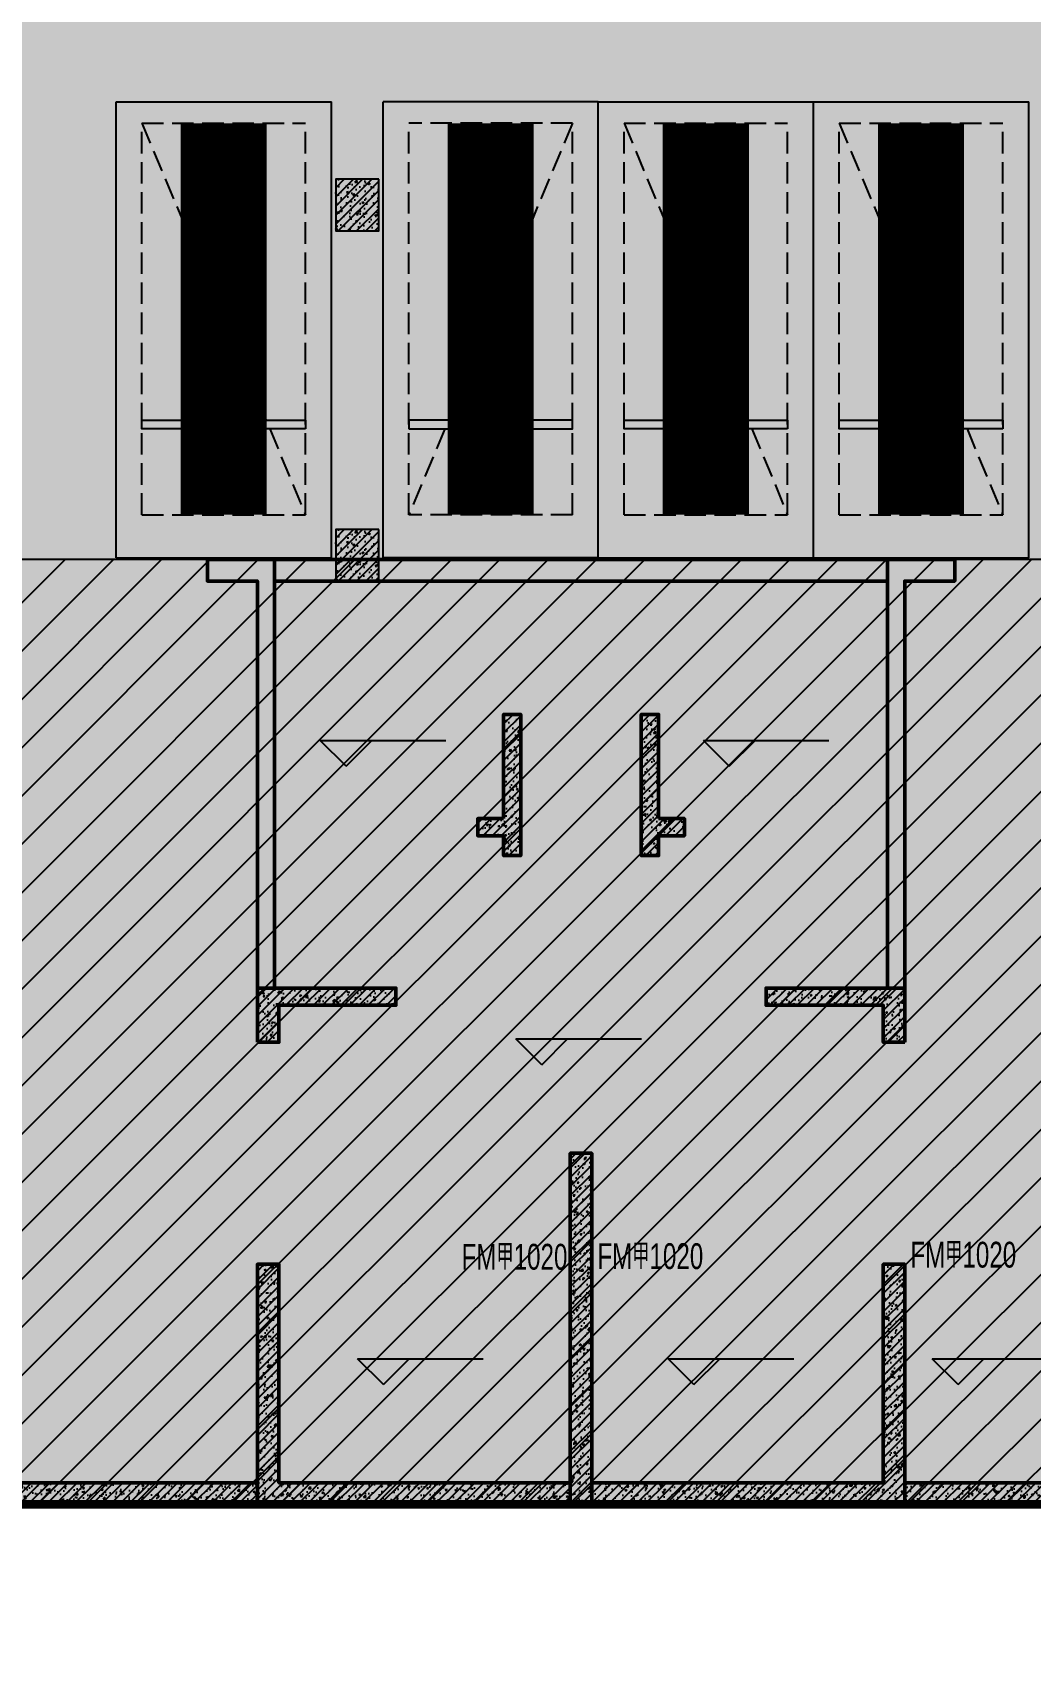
# Model space of a CAD drawing. Extents: x -1338203 to 1886333, y -530034 to 1031844.
# Drawn here: x 765784 to 777378, y 63992 to 82854 of the extents above; entities that cross this region are included whole.
import ezdxf
from ezdxf.enums import TextEntityAlignment as Align

# ---------------------------------------------------------------- set-up
doc = ezdxf.new("R2010")
doc.units = 0
doc.header["$LTSCALE"] = 1000
doc.header["$MEASUREMENT"] = 0
doc.linetypes.add('A-001-平面B2$0$__DASH', pattern=[0.35, 0.25, -0.1])
for name, color, linetype in [('A-08-平面B1$0$0A-A-SYMB-DOOR', 135, 'Continuous'), ('A-08-平面B1$0$0A-A-SYMB-ELEV', 150, 'Continuous'), ('A-08-平面B1$0$0A-E-EVTR', 2, 'Continuous'), ('A-08-平面B1$0$0A-E-STRS', 2, 'Continuous'), ('A-08-平面B1$0$0A-O-HOLE', 52, 'Continuous'), ('A-08-平面B1$0$A01-125-交通核文字编号B2$0$0A-A-SYMB-ELEV', 150, 'Continuous'), ('p-a-regular', 5, 'Continuous'), ('S-08-墙柱B1_1$0$0S-CW-HATCH', 251, 'Continuous'), ('S-08-墙柱B1_1$0$0S-CW-HATCH-UP', 251, 'Continuous'), ('S001地下一墙柱$0$S001地下一墙柱$0$0S-CC-LINE', 52, 'Continuous'), ('S001地下一墙柱$0$S001地下一墙柱$0$0S-CW-HATCH', 251, 'Continuous'), ('S001地下一墙柱$0$S001地下一墙柱$0$0S-CW-HATCH-UP', 251, 'Continuous')]:
    doc.layers.add(name, color=color, linetype=linetype)
doc.layers.add('A-08-平面B1$0$A01-125-交通核文字编号B2$0$AAD-A-MARK', color=6, linetype='Continuous', plot=False)
doc.layers.add('A-08-平面B1$0$AAD-A-MARK', color=6, linetype='Continuous', plot=False)
doc.layers.add('p-a-regular-narrow', color=7, linetype='Continuous', true_color=0x9600ff)
doc.layers.add('p-h-walkable', color=7, linetype='Continuous', lineweight=70, true_color=0xf0f0f0)
doc.layers.add('S-08-墙柱B1_1$0$0S-CW-LINE', color=7, linetype='Continuous', lineweight=50)
doc.styles.add('A-08-平面B1$0$AAD-TXT', font='aad-txt.shx', dxfattribs={"width": 0.7, "bigfont": 'aad-hztxt.shx'})
pattern_1 = [(45, (761506.6, 68039.074), (-53.033, 53.033), []), (50, (761506.6, 68039.07), (215.178, -18.8256), [22.5, -247.5]), (355, (761506.6, 68039.07), (-41.6254, 225.6576), [18, -198]), (100.4514, (761524.53, 68037.5), (173.5528, 206.8319), [19.122, -210.3426]), (46.1842, (761506.6, 68099.07), (320.1723, -49.6557), [33.75, -371.25]), (96.6356, (761533.28, 68094.94), (280.399, 292.2354), [28.683, -315.514]), (351.1842, (761506.6, 68099.07), (280.3986, 292.2356), [27, -297]), (21, (761536.6, 68084.07), (179.0721, -120.7857), [22.5, -247.5]), (326, (761536.6, 68084.07), (72.9946, 217.545), [18, -198]), (71.4514, (761551.52, 68074), (252.0668, 96.7591), [19.122, -210.3426]), (37.5, (761506.6, 68039.07), (3.64796, 99.86816), [0, -195.6, 0, -201, 0, -198.75]), (7.5, (761506.6, 68039.07), (78.92086, 118.3235), [0, -114.6, 0, -191.1, 0, -75.75]), (327.5, (761439.7, 68039.07), (160.14673, -6.76646), [0, -75, 0, -234, 0, -310.5]), (317.5, (761409.7, 68039.07), (174.9559, 30.0315), [0, -97.5, 0, -155.4, 0, -220.5])]
pattern_2 = [(45, (-3496387.304, 704407.91), (-53.0330086, 53.0330086), []), (50, (-3496387.3, 704407.9), (215.178055, -18.8256405), [22.5, -247.5]), (355, (-3496387.3, 704407.9), (-41.6254, 225.65764), [18, -198]), (100.4514, (-3496369.37, 704406.34), (173.552815, 206.831863), [19.122057, -210.342634]), (46.1842, (-3496387.3, 704467.9), (320.172315, -49.655704), [33.75, -371.25]), (96.6356, (-3496360.62, 704463.77), (280.398812, 292.235361), [28.683086, -315.5139]), (351.1842, (-3496387.3, 704467.9), (280.398584, 292.23558), [27, -297]), (21, (-3496357.3, 704452.9), (179.0721156, -120.785667), [22.5, -247.5]), (326, (-3496357.3, 704452.9), (72.9946, 217.545014), [18, -198]), (71.4514, (-3496342.38, 704442.84), (252.066789, 96.759149), [19.122057, -210.342634]), (37.5, (-3496387.304, 704407.91), (3.6479566, 99.8681561), [0, -195.6, 0, -201, 0, -198.75]), (7.5, (-3496387.3, 704407.91), (78.9208612, 118.3235136), [0, -114.6, 0, -191.1, 0, -75.75]), (327.5, (-3496454.204, 704407.91), (160.1467309, -6.7664615), [0, -75, 0, -234, 0, -310.5]), (317.5, (-3496484.2, 704407.91), (174.955851, 30.0314947), [0, -97.5, 0, -155.4, 0, -220.5])]

# ---------------------------------------------------------------- blocks, each defined once
blk = doc.blocks.new('A-08-平面B1$0$A$C725c848c')
at = {"layer": 'A-08-平面B1$0$A01-125-交通核文字编号B2$0$0A-A-SYMB-ELEV'}
for p, q in [((-495, 3474), (-795, 3774)), ((-795, 3774), (664, 3774)), ((-495, 3474), (-195, 3774)), ((22095, 3774), (20636, 3774)), ((21795, 3474), (21495, 3774)), ((21795, 3474), (22095, 3774))]:
    blk.add_line(p, q, dxfattribs=at)
at = {"layer": 'A-08-平面B1$0$A01-125-交通核文字编号B2$0$AAD-A-MARK'}
for p, q in [((0, 0), (0, 200)), ((21300, 0), (21300, 200)), ((0, 0), (200, 0)), ((21300, 0), (21100, 0))]:
    blk.add_line(p, q, dxfattribs=at)
for centre in [(0, 0), (21300, 0)]:
    blk.add_circle(centre, 100, dxfattribs=at)
blk = doc.blocks.new('A-08-平面B1$0$zsdg')
at = {"layer": 'A-08-平面B1$0$0A-E-STRS'}
for p, q in [((460, 8364), (460, 8960)), ((1143, 8648), (1710, 8884)), ((1710, 8884), (1710, 8960)), ((1156, 8546), (1710, 8776)), ((1528, 8700), (1710, 8700)), ((1710, 7400), (1710, 8776)), ((460, 8364), (995, 8587)), ((1009, 8484), (985, 8661)), ((985, 8661), (1167, 8463)), ((1167, 8463), (1143, 8648)), ((460, 8256), (1009, 8484)), ((903, 8440), (1710, 8440)), ((460, 7400), (460, 8256)), ((520, 8180), (1710, 8180)), ((460, 7950), (460, 6910)), ((520, 7920), (1710, 7920)), ((520, 7660), (1710, 7660)), ((520, 7400), (1710, 7400))]:
    blk.add_line(p, q, dxfattribs=at)
at = {"layer": 'A-08-平面B1$0$0A-E-STRS', "flags": 128}
for points in [[(520, 9250), (1710, 9250)], [(520, 8990), (1710, 8990)], [(520, 8730), (1339, 8730)], [(520, 8470), (714, 8470)]]:
    blk.add_lwpolyline(points, dxfattribs=at)
blk = doc.blocks.new('A-08-平面B1$0$xx')
at = {"layer": 'A-08-平面B1$0$0A-E-EVTR'}
for p, q in [((1798, 2385), (498, 2385)), ((498, 2385), (498, 285)), ((1798, 285), (498, 2385)), ((1798, 2385), (498, 285)), ((1798, 285), (1798, 2385)), ((381, 1791), (156, 1791)), ((156, 1791), (156, 711)), ((381, 711), (381, 1791)), ((156, 711), (381, 711)), ((498, 285), (1798, 285))]:
    blk.add_line(p, q, dxfattribs=at)
blk = doc.blocks.new('A-08-平面B1$0$A$Ca166e5b7')
at = {"flags": 128}
for points in [[(340, 7060), (280, 7060)], [(20960, 7060), (21020, 7060)]]:
    blk.add_lwpolyline(points, dxfattribs=at)
at = {"layer": 'A-08-平面B1$0$0A-O-HOLE', "flags": 128}
for points in [[(-1710, 5350), (-1593, 8294), (-1090, 8490)], [(23010, 5350), (22893, 8294), (22390, 8490)]]:
    blk.add_lwpolyline(points, dxfattribs=at)
at = {"layer": 'A-08-平面B1$0$AAD-A-MARK'}
for p, q in [((0, 0), (0, 200)), ((21300, 0), (21300, 200)), ((0, 0), (200, 0)), ((21300, 0), (21100, 0))]:
    blk.add_line(p, q, dxfattribs=at)
for centre in [(0, 0), (21300, 0)]:
    blk.add_circle(centre, 100, dxfattribs=at)
for name, p in [('A-08-平面B1$0$zsdg', (0, 0)), ('A-08-平面B1$0$xx', (-1060, 90))]:
    blk.add_blockref(name, p)
at = {"xscale": -1}
for name, p in [('A-08-平面B1$0$zsdg', (21300, 0)), ('A-08-平面B1$0$xx', (22360, 90))]:
    blk.add_blockref(name, p, dxfattribs=at)
blk = doc.blocks.new('A-08-平面B1')
at = {"layer": 'A-08-平面B1$0$0A-A-SYMB-ELEV'}
for p, q in [((7921, 6287), (7621, 6587)), ((7621, 6587), (9080, 6587)), ((7921, 6287), (8221, 6587)), ((12371, 6287), (12071, 6587)), ((12071, 6587), (13530, 6587)), ((12371, 6287), (12671, 6587)), ((10193, 2818), (9893, 3118)), ((9893, 3118), (11352, 3118)), ((10193, 2818), (10493, 3118)), ((8354, -898), (8054, -598)), ((8054, -598), (9512, -598)), ((8354, -898), (8654, -598)), ((11962, -898), (11662, -598)), ((11662, -598), (13120, -598)), ((11962, -898), (12262, -598)), ((15030, -898), (14730, -598)), ((14730, -598), (16188, -598)), ((15030, -898), (15330, -598))]:
    blk.add_line(p, q, dxfattribs=at)
for name in ['A-08-平面B1$0$A$Ca166e5b7', 'A-08-平面B1$0$A$C725c848c']:
    blk.add_blockref(name, (0, 0))
at = {"layer": 'A-08-平面B1$0$0A-A-SYMB-DOOR', "style": 'A-08-平面B1$0$AAD-TXT', "width": 0.7}
for p in [(14475, 611), (9262, 587), (10840, 594)]:
    blk.add_text('FM甲1020', height=300, dxfattribs=at).set_placement(p, align=Align.MIDDLE_LEFT)

msp = doc.modelspace()

# ---------------------------------------------------------------- hatches: boundary and pattern name
at = {"ltscale": 0.002}
h = msp.add_hatch(dxfattribs=at)
h.set_pattern_fill('ANSI31', color=8, scale=250)
h.set_pattern_definition([(45, (321361.53, 273455.2), (-280.633, 280.633), [])])
h.paths.add_polyline_path([(754416.6, 71729.1), (750756.6, 71729.1), (750756.6, 69175.8), (749856.6, 69175.8), (749856.6, 65749.1), (758346.6, 65749.1), (758346.6, 64749.1), (758196.6, 64749.1), (758196.6, 64349.1), (764816.6, 64349.1), (764816.6, 64749.1), (764666.6, 64749.1), (764666.6, 65749.1), (779646.6, 65749.1), (779646.6, 64749.1), (779496.6, 64749.1), (779496.6, 64349.1), (786116.6, 64349.1), (786116.6, 64749.1), (785966.6, 64749.1), (785966.6, 65749.1), (793556.6, 65749.1), (793556.6, 67299.1), (797926.6, 67299.1), (797926.6, 69749.1), (797926.6, 69749.1), (797926.6, 78849.1), (793306.6, 78849.1), (793306.6, 71729.1), (789896.6, 71729.1), (789896.6, 75939.1), (789896.6, 75939.1), (789896.6, 76729.1), (787896.6, 76729.1), (783966.6, 76729.1), (783966.9, 79199.1), (780846.9, 79199.1), (780846.6, 76729.1), (763466.6, 76729.1), (763466.6, 79199.1), (760346.6, 79199.1), (760346.6, 76729.1), (756416.6, 76729.1), (754416.6, 76729.1)])
at = {"layer": 'p-h-walkable', "ltscale": 0.002}
h = msp.add_hatch(color=256, dxfattribs=at)
h.dxf.hatch_style = 1
h.paths.add_polyline_path([(633826.6, 244460.7), (640276.6, 244575.6), (640576.6, 234544.8), (645576.7, 234544.6), (645576.7, 209278.9), (732355.9, 209029), (732355.1, 235229.9), (738506.7, 235229.9), (738506.6, 268838.9), (732734.3, 268838.9), (732734.3, 272898.9), (711963.1, 272898.9), (711963.1, 278984.7), (717256.7, 278984.7), (717256.7, 284049), (733571.6, 284135.6), (733996.6, 290449.1), (739216.6, 290449.1), (739766.6, 284299.1), (754626.6, 284299.1), (755296.6, 290449.1), (760516.6, 290449.1), (760816.6, 283049.1), (760816.3, 275879.2), (775122.6, 275879.2), (776006.6, 274138.9), (776006.6, 259429.1), (778716.6, 259429.1), (778716.6, 238849.1), (783416.6, 238849.1), (783416.6, 237229.1), (782066.6, 237229.1), (782066.6, 234429.1), (779546.6, 234429.1), (779546.6, 237129.1), (773916.6, 237129.1), (773916.6, 243229.1), (764306.6, 243225.6), (764306.6, 236639.1), (760766.6, 236639.1), (760766.6, 234429.1), (758246.6, 234429.1), (758246.6, 238649.1), (762116.6, 238649.1), (762116.6, 243225.6), (748656.6, 243225.6), (748756.3, 207529.1), (800106.6, 207528.9), (800206.7, 201639.7), (812908.2, 202239.1), (812576.6, 180449.3), (744206, 180449.3), (744206, 173439), (728556.7, 173439), (728556.6, 122289.1), (746356.6, 122289.1), (750916.6, 132325.6), (842896.6, 132325.6), (843211.6, 121345.6), (839116.6, 121345.6), (839116.6, 93449.1), (864906.6, 93449.1), (864906.6, 79694), (875856.6, 74929.1), (875856.6, 65749.1), (834560.6, 65749.1), (839142.9, 28436.3), (869465.5, 32160.2), (871163.4, 18334), (873704.3, 18646.1), (877328.9, 5540.2), (761876.2, -8638.5), (761133.2, 2082.3), (764950.9, 5291.5), (763253.1, 19116.3), (799242.7, 23536.1), (793807.6, 65749.1), (750756.6, 65749.1), (751556.6, 81645.6), (636016.6, 81645.6), (636016.6, 96345.6), (629416.6, 96345.6), (629416.6, 118203.2), (622306.6, 118203.2), (622286.6, 139083.2), (644406.6, 137003.2), (644406.6, 129968.2), (656656.6, 129968.2), (656406.6, 138083.2), (712156.6, 138083.2), (711856.6, 184449.1), (581811.6, 184349.1), (581826.6, 197199.1), (585876.6, 197449.1), (585976.6, 209279), (629226.6, 209578.9), (628926.8, 236145.4), (633826.6, 236145.6)])
at = {"layer": 'S-08-墙柱B1_1$0$0S-CW-HATCH'}
h = msp.add_hatch(color=256, dxfattribs=at)
h.dxf.hatch_style = 1
h.paths.add_polyline_path([(768596.6, 71749.1), (768596.6, 76729.1), (767816.6, 76729.1), (767816.6, 76479.1), (768396.6, 76479.1), (768396.6, 71749.1)])
h = msp.add_hatch(color=256, dxfattribs=at)
h.dxf.hatch_style = 1
h.paths.add_polyline_path([(768596.6, 76479.1), (775716.6, 76479.1), (775716.6, 76729.1), (768596.6, 76729.1)])
h = msp.add_hatch(color=256, dxfattribs=at)
h.dxf.hatch_style = 1
h.paths.add_polyline_path([(775916.6, 71749.1), (775916.6, 76479.1), (776496.6, 76479.1), (776496.6, 76729.1), (775716.6, 76729.1), (775716.6, 71749.1)])
h = msp.add_hatch(color=256, dxfattribs=at)
h.dxf.hatch_style = 1
h.paths.add_polyline_path([(771256.6, 73719.1), (771256.6, 74929.1), (771456.6, 74929.1), (771456.6, 73289.1), (771256.6, 73289.1), (771256.6, 73519.1), (770956.6, 73519.1), (770956.6, 73719.1)])
h = msp.add_hatch(color=256, dxfattribs=at)
h.dxf.hatch_style = 1
h.paths.add_polyline_path([(773056.6, 73719.1), (773056.6, 74929.1), (772856.6, 74929.1), (772856.6, 73289.1), (773056.6, 73289.1), (773056.6, 73519.1), (773356.6, 73519.1), (773356.6, 73719.1)])
h = msp.add_hatch(color=256, dxfattribs=at)
h.dxf.hatch_style = 1
h.paths.add_polyline_path([(768396.6, 71119.1), (768646.6, 71119.1), (768646.6, 71549.1), (770006.6, 71549.1), (770006.6, 71749.1), (768396.6, 71749.1)])
h = msp.add_hatch(color=256, dxfattribs=at)
h.dxf.hatch_style = 1
h.paths.add_polyline_path([(775916.6, 71119.1), (775666.6, 71119.1), (775666.6, 71549.1), (774306.6, 71549.1), (774306.6, 71749.1), (775916.6, 71749.1)])
h = msp.add_hatch(color=256, dxfattribs=at)
h.dxf.hatch_style = 1
h.paths.add_polyline_path([(772281.6, 65749.1), (772031.6, 65749.1), (772031.6, 69829.1), (772281.6, 69829.1)])
h = msp.add_hatch(color=256, dxfattribs=at)
h.dxf.hatch_style = 1
h.paths.add_polyline_path([(768396.6, 65749.1), (772031.6, 65749.1), (772031.6, 65999.1), (768646.6, 65999.1), (768646.6, 68539.1), (768396.6, 68539.1)])
h = msp.add_hatch(color=256, dxfattribs=at)
h.dxf.hatch_style = 1
h.paths.add_polyline_path([(775916.6, 65749.1), (772281.6, 65749.1), (772281.6, 65999.1), (775666.6, 65999.1), (775666.6, 68539.1), (775916.6, 68539.1)])
h = msp.add_hatch(color=256, dxfattribs=at)
h.dxf.hatch_style = 1
h.paths.add_polyline_path([(764416.6, 65749.1), (768396.6, 65749.1), (768396.6, 65999.1), (764666.6, 65999.1), (764666.6, 66679.1), (764416.6, 66679.1)])
h = msp.add_hatch(color=256, dxfattribs=at)
h.dxf.hatch_style = 1
h.paths.add_polyline_path([(779896.6, 65749.1), (775916.6, 65749.1), (775916.6, 65999.1), (779646.6, 65999.1), (779646.6, 66679.1), (779896.6, 66679.1)])
at = {"layer": 'S-08-墙柱B1_1$0$0S-CW-HATCH-UP'}
h = msp.add_hatch(dxfattribs=at)
h.set_pattern_fill('钢筋混凝土', color=256, scale=30)
h.set_pattern_definition(pattern_1)
h.paths.add_polyline_path([(768596.6, 71749.1), (768596.6, 76729.1), (767816.6, 76729.1), (767816.6, 76479.1), (768396.6, 76479.1), (768396.6, 71749.1)])
h = msp.add_hatch(dxfattribs=at)
h.set_pattern_fill('钢筋混凝土', color=256, scale=30)
h.set_pattern_definition([(45, (-3496387.304, 704407.91), (-53.0330086, 53.0330086), []), (50, (-3496387.3, 704407.9), (215.178055, -18.8256405), [22.5, -247.5]), (355, (-3496387.3, 704407.9), (-41.6254, 225.65764), [18, -198]), (100.4514, (-3496369.37, 704406.34), (173.552815, 206.831863), [19.122057, -210.342634]), (46.1842, (-3496387.3, 704467.9), (320.172315, -49.655704), [33.75, -371.25]), (96.6356, (-3496360.62, 704463.77), (280.398812, 292.235361), [28.683086, -315.5139]), (351.1842, (-3496387.3, 704467.9), (280.398584, 292.23558), [27, -297]), (21, (-3496357.3, 704452.9), (179.0721156, -120.785667), [22.5, -247.5]), (326, (-3496357.3, 704452.9), (72.9946, 217.545014), [18, -198]), (71.4514, (-3496342.38, 704442.84), (252.066789, 96.759149), [19.122057, -210.342634]), (37.5, (-3496387.304, 704407.91), (3.6479566, 99.8681561), [0, -195.6, 0, -201, 0, -198.75]), (7.5, (-3496387.3, 704407.91), (78.9208612, 118.3235136), [0, -114.6, 0, -191.1, 0, -75.75]), (327.5, (-3496454.204, 704407.91), (160.1467309, -6.7664615), [0, -75, 0, -234, 0, -310.5]), (317.5, (-3496484.2, 704407.91), (174.955851, 30.0314947), [0, -97.5, 0, -155.4, 0, -220.5])])
h.paths.add_polyline_path([(768596.6, 76479.1), (775716.6, 76479.1), (775716.6, 76729.1), (768596.6, 76729.1)])
h = msp.add_hatch(dxfattribs=at)
h.set_pattern_fill('钢筋混凝土', color=256, scale=30)
h.set_pattern_definition(pattern_1)
h.paths.add_polyline_path([(775916.6, 71749.1), (775916.6, 76479.1), (776496.6, 76479.1), (776496.6, 76729.1), (775716.6, 76729.1), (775716.6, 71749.1)])
h = msp.add_hatch(dxfattribs=at)
h.set_pattern_fill('钢筋混凝土', color=256, scale=30)
h.set_pattern_definition(pattern_1)
h.paths.add_polyline_path([(771256.6, 73719.1), (771256.6, 74929.1), (771456.6, 74929.1), (771456.6, 73289.1), (771256.6, 73289.1), (771256.6, 73519.1), (770956.6, 73519.1), (770956.6, 73719.1)])
h = msp.add_hatch(dxfattribs=at)
h.set_pattern_fill('钢筋混凝土', color=256, scale=30)
h.set_pattern_definition(pattern_1)
h.paths.add_polyline_path([(773056.6, 73719.1), (773056.6, 74929.1), (772856.6, 74929.1), (772856.6, 73289.1), (773056.6, 73289.1), (773056.6, 73519.1), (773356.6, 73519.1), (773356.6, 73719.1)])
h = msp.add_hatch(dxfattribs=at)
h.set_pattern_fill('钢筋混凝土', color=256, scale=30)
h.set_pattern_definition(pattern_1)
h.paths.add_polyline_path([(768396.6, 71119.1), (768646.6, 71119.1), (768646.6, 71549.1), (770006.6, 71549.1), (770006.6, 71749.1), (768396.6, 71749.1)])
h = msp.add_hatch(dxfattribs=at)
h.set_pattern_fill('钢筋混凝土', color=256, scale=30)
h.set_pattern_definition(pattern_1)
h.paths.add_polyline_path([(775916.6, 71119.1), (775666.6, 71119.1), (775666.6, 71549.1), (774306.6, 71549.1), (774306.6, 71749.1), (775916.6, 71749.1)])
h = msp.add_hatch(dxfattribs=at)
h.set_pattern_fill('钢筋混凝土', color=256, scale=30)
h.set_pattern_definition(pattern_1)
h.paths.add_polyline_path([(772281.6, 65749.1), (772031.6, 65749.1), (772031.6, 69829.1), (772281.6, 69829.1)])
h = msp.add_hatch(dxfattribs=at)
h.set_pattern_fill('钢筋混凝土', color=256, scale=30)
h.set_pattern_definition(pattern_1)
h.paths.add_polyline_path([(768396.6, 65749.1), (772031.6, 65749.1), (772031.6, 65999.1), (768646.6, 65999.1), (768646.6, 68539.1), (768396.6, 68539.1)])
h = msp.add_hatch(dxfattribs=at)
h.set_pattern_fill('钢筋混凝土', color=256, scale=30)
h.set_pattern_definition(pattern_1)
h.paths.add_polyline_path([(775916.6, 65749.1), (772281.6, 65749.1), (772281.6, 65999.1), (775666.6, 65999.1), (775666.6, 68539.1), (775916.6, 68539.1)])
h = msp.add_hatch(dxfattribs=at)
h.set_pattern_fill('钢筋混凝土', color=256, scale=30)
h.set_pattern_definition(pattern_2)
h.paths.add_polyline_path([(764416.6, 65749.1), (768396.6, 65749.1), (768396.6, 65999.1), (764666.6, 65999.1), (764666.6, 66679.1), (764416.6, 66679.1)])
h = msp.add_hatch(dxfattribs=at)
h.set_pattern_fill('钢筋混凝土', color=256, scale=30)
h.set_pattern_definition(pattern_2)
h.paths.add_polyline_path([(779896.6, 65749.1), (775916.6, 65749.1), (775916.6, 65999.1), (779646.6, 65999.1), (779646.6, 66679.1), (779896.6, 66679.1)])
at = {"layer": 'S001地下一墙柱$0$S001地下一墙柱$0$0S-CW-HATCH'}
h = msp.add_hatch(color=256, dxfattribs=at)
h.dxf.hatch_style = 1
h.paths.add_polyline_path([(769806.6, 81149.1), (769306.6, 81149.1), (769306.6, 80549.1), (769806.6, 80549.1)])
h = msp.add_hatch(color=256, dxfattribs=at)
h.dxf.hatch_style = 1
h.paths.add_polyline_path([(769806.6, 77079.1), (769306.6, 77079.1), (769306.6, 76479.1), (769806.6, 76479.1)])
at = {"layer": 'S001地下一墙柱$0$S001地下一墙柱$0$0S-CW-HATCH-UP'}
h = msp.add_hatch(dxfattribs=at)
h.set_pattern_fill('钢筋混凝土', color=256, scale=30)
h.set_pattern_definition([(45, (802117.34, 90100.8), (-53.03301, 53.03301), []), (50, (802117.34, 90100.8), (215.1781, -18.8256), [22.5, -247.5]), (355, (802117.34, 90100.8), (-41.6254, 225.6576), [18, -198]), (100.4514, (802135.27, 90099.23), (173.5528, 206.8319), [19.122, -210.3426]), (46.1842, (802117.34, 90160.8), (320.1723, -49.6557), [33.75, -371.25]), (96.6356, (802144.02, 90156.66), (280.3988, 292.2354), [28.683, -315.514]), (351.1842, (802117.34, 90160.8), (280.3986, 292.2356), [27, -297]), (21, (802147.34, 90145.8), (179.0721, -120.7857), [22.5, -247.5]), (326, (802147.34, 90145.8), (72.9946, 217.545), [18, -198]), (71.4514, (802162.26, 90135.74), (252.0668, 96.7591), [19.122, -210.3426]), (37.5, (802117.34, 90100.8), (3.64796, 99.86816), [0, -195.6, 0, -201, 0, -198.75]), (7.5, (802117.34, 90100.8), (78.92086, 118.3235), [0, -114.6, 0, -191.1, 0, -75.75]), (327.5, (802050.44, 90100.8), (160.14673, -6.76646), [0, -75, 0, -234, 0, -310.5]), (317.5, (802020.44, 90100.8), (174.95585, 30.0315), [0, -97.5, 0, -155.4, 0, -220.5])])
h.paths.add_polyline_path([(769806.6, 81149.1), (769306.6, 81149.1), (769306.6, 80549.1), (769806.6, 80549.1)])
h = msp.add_hatch(dxfattribs=at)
h.set_pattern_fill('钢筋混凝土', color=256, scale=30)
h.set_pattern_definition([(45, (802117.34, 86030.815), (-53.03301, 53.03301), []), (50, (802117.34, 86030.82), (215.1781, -18.8256), [22.5, -247.5]), (355, (802117.34, 86030.82), (-41.6254, 225.6576), [18, -198]), (100.4514, (802135.27, 86029.25), (173.5528, 206.8319), [19.122, -210.3426]), (46.1842, (802117.34, 86090.82), (320.1723, -49.6557), [33.75, -371.25]), (96.6356, (802144.02, 86086.68), (280.3988, 292.2354), [28.683, -315.514]), (351.1842, (802117.34, 86090.8), (280.3986, 292.2356), [27, -297]), (21, (802147.34, 86075.82), (179.0721, -120.7857), [22.5, -247.5]), (326, (802147.34, 86075.82), (72.9946, 217.545), [18, -198]), (71.4514, (802162.26, 86065.75), (252.0668, 96.7591), [19.122, -210.3426]), (37.5, (802117.34, 86030.815), (3.64796, 99.86816), [0, -195.6, 0, -201, 0, -198.75]), (7.5, (802117.34, 86030.82), (78.92086, 118.3235), [0, -114.6, 0, -191.1, 0, -75.75]), (327.5, (802050.44, 86030.815), (160.14673, -6.76646), [0, -75, 0, -234, 0, -310.5]), (317.5, (802020.44, 86030.82), (174.95585, 30.0315), [0, -97.5, 0, -155.4, 0, -220.5])])
h.paths.add_polyline_path([(769806.6, 77079.1), (769306.6, 77079.1), (769306.6, 76479.1), (769806.6, 76479.1)])

# ---------------------------------------------------------------- linework, layer by layer
for p, q in [((766756.5, 76749), (766756.5, 82049)), ((766756.5, 82049), (769256.5, 82049)), ((769256.5, 76749), (769256.5, 82049)), ((769857, 76749), (769857, 82049)), ((772357, 82049), (769857, 82049)), ((772356.5, 76749), (772356.5, 82049)), ((772356.5, 82049), (774856.5, 82049)), ((772357, 76749), (772357, 82049)), ((774856.5, 76749), (774856.5, 82049)), ((774856.5, 76749), (774856.5, 82049)), ((774856.5, 82049), (777356.5, 82049)), ((777356.5, 76749), (777356.5, 82049)), ((766756.5, 76749), (769256.5, 76749)), ((772357, 76749), (769857, 76749)), ((772356.5, 76749), (774856.5, 76749)), ((774856.5, 76749), (777356.5, 76749))]:
    msp.add_line(p, q)
at = {"linetype": 'A-001-平面B2$0$__DASH'}
for p, q in [((767056.5, 81799), (768956.5, 81799)), ((767056.5, 77249), (767056.5, 81799)), ((768956.5, 77249), (768956.5, 81799)), ((772057, 81799), (770157, 81799)), ((770157, 77249), (770157, 81799)), ((772057, 77249), (772057, 81799)), ((772656.5, 81799), (774556.5, 81799)), ((772656.5, 77249), (772656.5, 81799)), ((774556.5, 77249), (774556.5, 81799)), ((775156.5, 81799), (777056.5, 81799)), ((775156.5, 77249), (775156.5, 81799)), ((777056.5, 77249), (777056.5, 81799)), ((767056.5, 77249), (768956.5, 77249)), ((772057, 77249), (770157, 77249)), ((772656.5, 77249), (774556.5, 77249)), ((775156.5, 77249), (777056.5, 77249))]:
    msp.add_line(p, q, dxfattribs=at)
for points in [[(767056.5, 81799), (768956.5, 77249)], [(772057, 81799), (770157, 77249)], [(772656.5, 81799), (774556.5, 77249)], [(775156.5, 81799), (777056.5, 77249)]]:
    msp.add_lwpolyline(points, dxfattribs=at)
at = {"color": 3, "flags": 128}
for points in [[(780846.6, 76729.1), (763466.6, 76729.1), (763466.6, 79199.1), (760346.6, 79199.1), (760346.6, 76729.1), (756416.6, 76729.1), (756416.6, 76729.1), (754416.6, 76729.1), (754416.6, 71729.1)], [(749856.6, 65749.1), (758346.6, 65749.1), (758346.6, 64749.1), (758196.6, 64749.1), (758196.6, 64349.1), (764816.6, 64349.1), (764816.6, 64749.1), (764666.6, 64749.1), (764666.6, 65749.1), (779646.6, 65749.1)]]:
    msp.add_lwpolyline(points, dxfattribs=at)
for points in [[(768956.5, 78249), (767056.5, 78249), (767056.5, 78349), (768956.5, 78349)], [(770157, 78249), (772057, 78249), (772057, 78349), (770157, 78349)], [(774556.5, 78249), (772656.5, 78249), (772656.5, 78349), (774556.5, 78349)], [(777056.5, 78249), (775156.5, 78249), (775156.5, 78349), (777056.5, 78349)]]:
    msp.add_lwpolyline(points, close=True)
at = {"layer": 'p-a-regular', "ltscale": 0.002, "const_width": 1000}
for points in [[(768006.5, 77249), (768006.5, 81799)], [(771107, 77249), (771107, 81799)], [(776106.5, 77249), (776106.5, 81799)]]:
    msp.add_lwpolyline(points, dxfattribs=at)
at = {"layer": 'p-a-regular-narrow', "ltscale": 0.002, "const_width": 1000}
msp.add_lwpolyline([(773606.5, 77249), (773606.5, 81799)], dxfattribs=at)
at = {"layer": 'p-h-walkable', "ltscale": 0.002, "const_width": 100}
msp.add_lwpolyline([(877328.9, 5540.2), (761876.2, -8638.5), (761133.2, 2082.3), (764950.9, 5291.5), (763253.1, 19116.3), (799242.7, 23536.1), (793807.6, 65749.1), (750756.6, 65749.1), (751556.6, 81645.6), (636016.6, 81645.6), (636016.6, 96345.6), (629416.6, 96345.6), (629416.6, 118203.2), (622306.6, 118203.2), (622286.6, 139083.2), (644406.6, 137003.2), (644406.6, 129968.2), (656656.6, 129968.2), (656406.6, 138083.2), (712156.6, 138083.2), (711856.6, 184449.1)], dxfattribs=at)
at = {"layer": 'S-08-墙柱B1_1$0$0S-CW-LINE'}
for points in [[(768596.6, 71749.1), (768596.6, 76729.1), (767816.6, 76729.1), (767816.6, 76479.1), (768396.6, 76479.1), (768396.6, 71749.1)], [(768596.6, 76479.1), (775716.6, 76479.1), (775716.6, 76729.1), (768596.6, 76729.1)], [(775916.6, 71749.1), (775916.6, 76479.1), (776496.6, 76479.1), (776496.6, 76729.1), (775716.6, 76729.1), (775716.6, 71749.1)], [(771256.6, 73719.1), (771256.6, 74929.1), (771456.6, 74929.1), (771456.6, 73289.1), (771256.6, 73289.1), (771256.6, 73519.1), (770956.6, 73519.1), (770956.6, 73719.1)], [(773056.6, 73719.1), (773056.6, 74929.1), (772856.6, 74929.1), (772856.6, 73289.1), (773056.6, 73289.1), (773056.6, 73519.1), (773356.6, 73519.1), (773356.6, 73719.1)], [(768396.6, 71119.1), (768646.6, 71119.1), (768646.6, 71549.1), (770006.6, 71549.1), (770006.6, 71749.1), (768396.6, 71749.1)], [(775916.6, 71119.1), (775666.6, 71119.1), (775666.6, 71549.1), (774306.6, 71549.1), (774306.6, 71749.1), (775916.6, 71749.1)], [(772281.6, 65749.1), (772031.6, 65749.1), (772031.6, 69829.1), (772281.6, 69829.1)], [(768396.6, 65749.1), (772031.6, 65749.1), (772031.6, 65999.1), (768646.6, 65999.1), (768646.6, 68539.1), (768396.6, 68539.1)], [(775916.6, 65749.1), (772281.6, 65749.1), (772281.6, 65999.1), (775666.6, 65999.1), (775666.6, 68539.1), (775916.6, 68539.1)], [(764416.6, 65749.1), (768396.6, 65749.1), (768396.6, 65999.1), (764666.6, 65999.1), (764666.6, 66679.1), (764416.6, 66679.1)], [(779896.6, 65749.1), (775916.6, 65749.1), (775916.6, 65999.1), (779646.6, 65999.1), (779646.6, 66679.1), (779896.6, 66679.1)]]:
    msp.add_lwpolyline(points, close=True, dxfattribs=at)
at = {"layer": 'S001地下一墙柱$0$S001地下一墙柱$0$0S-CC-LINE'}
for points in [[(769806.6, 81149.1), (769306.6, 81149.1), (769306.6, 80549.1), (769806.6, 80549.1)], [(769806.6, 77079.1), (769306.6, 77079.1), (769306.6, 76479.1), (769806.6, 76479.1)]]:
    msp.add_lwpolyline(points, close=True, dxfattribs=at)

# ---------------------------------------------------------------- block references
at = {"ltscale": 0.002}
msp.add_blockref('A-08-平面B1', (761506.6, 68039.1), dxfattribs=at)

doc.saveas('drawing.dxf')
